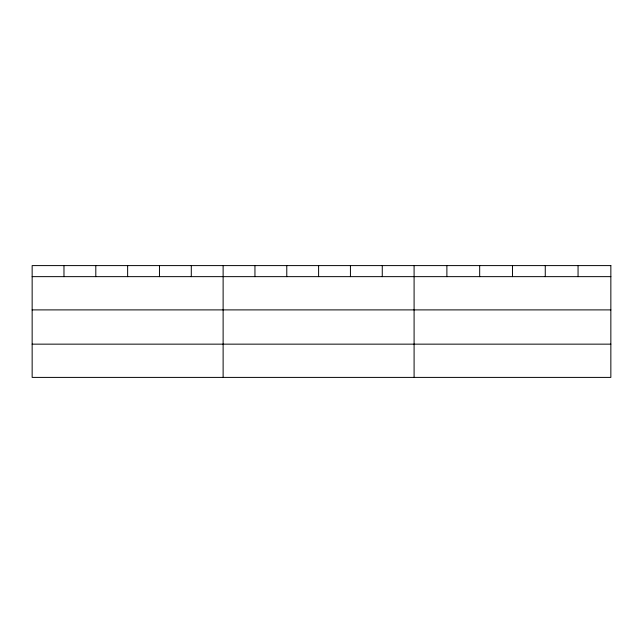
<?xml version="1.0" encoding="UTF-8"?>
<svg xmlns="http://www.w3.org/2000/svg" width="643" height="643" viewBox="0 0 643 643"><rect width="100%" height="100%" fill="white"/><g stroke="black" fill="none" stroke-linecap="round" stroke-linejoin="round"><path stroke-width="0.96" d="M32.15 276.643L610.85 276.643M32.15 309.894L610.85 309.894M32.15 344.15L610.85 344.15M578.057 265.599L578.057 276.643M545.264 265.599L545.264 276.643M512.471 265.599L512.471 276.643M479.678 265.599L479.678 276.643M446.885 265.599L446.885 276.643M414.092 265.599L414.092 377.401M382.264 265.599L382.264 276.643M350.435 265.599L350.435 276.643M318.606 265.599L318.606 276.643M286.778 265.599L286.778 276.643M254.949 265.599L254.949 276.643M223.121 265.599L223.121 377.401M191.292 265.599L191.292 276.643M159.464 265.599L159.464 276.643M127.636 265.599L127.636 276.643M95.807 265.599L95.807 276.643M63.978 265.599L63.978 276.643M610.85 265.599L32.15 265.599L32.15 377.401L610.85 377.401L610.85 265.599"/></g></svg>
